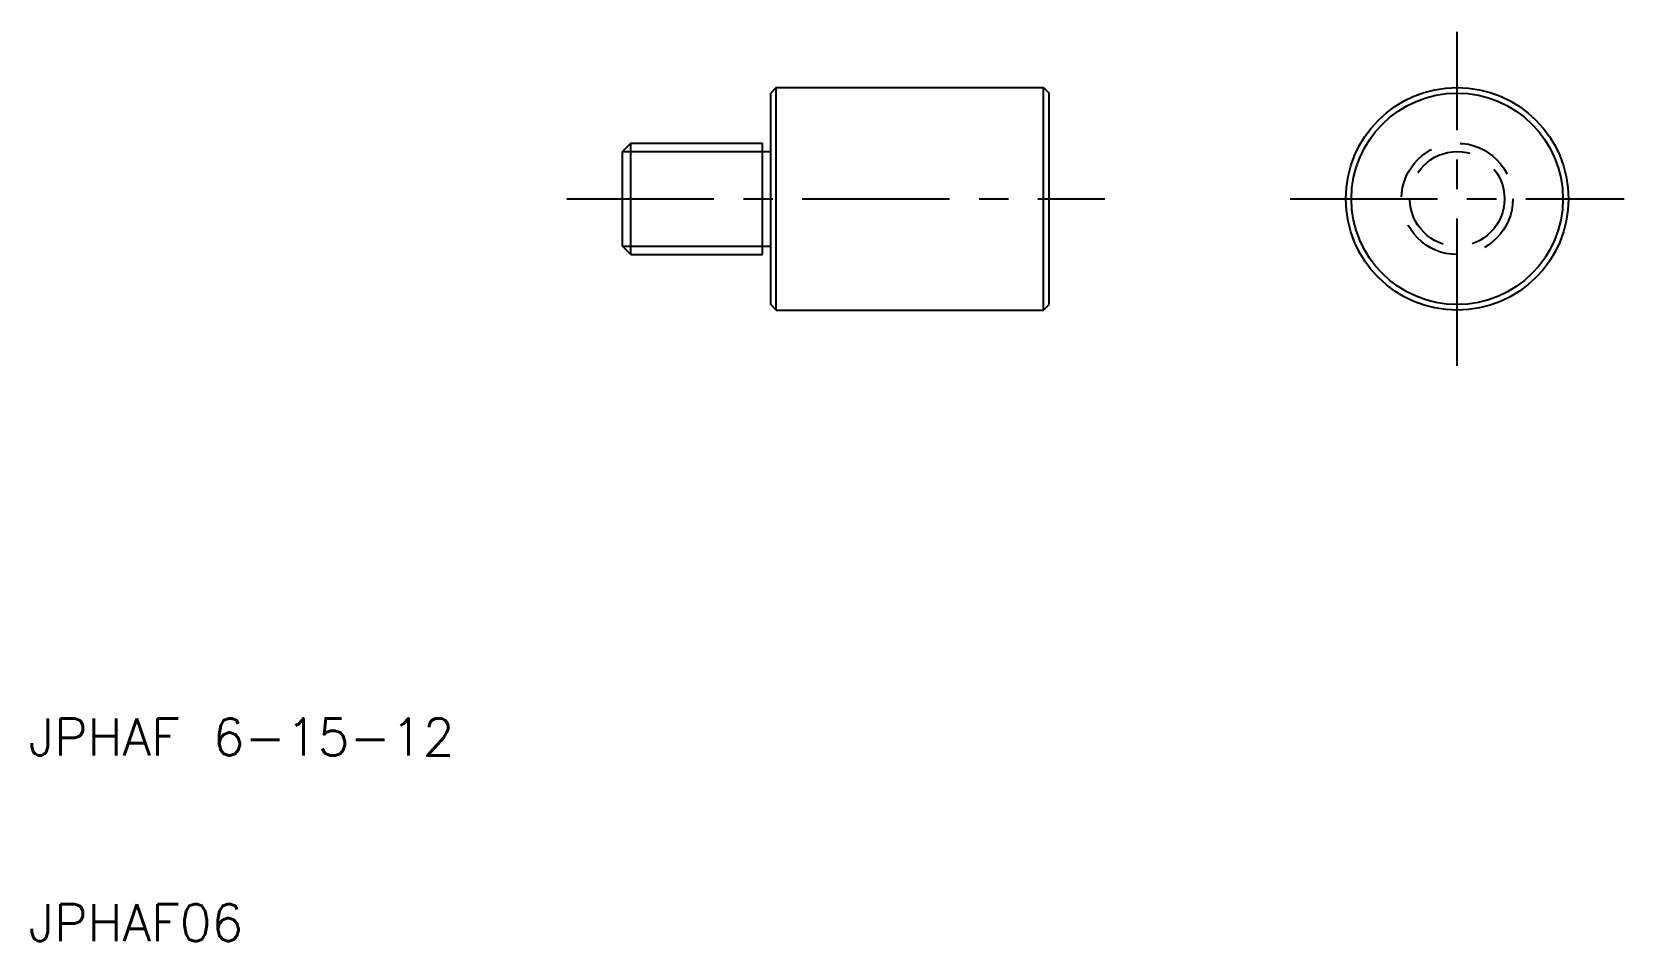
# Model space of a CAD drawing. Extents: x 10.2 to 96, y 10 to 59.
import ezdxf

# ---------------------------------------------------------------- set-up
doc = ezdxf.new("R2010")
doc.units = 0
doc.header["$LTSCALE"] = 0.25
doc.linetypes.add('CENTER', pattern=[50.8, 31.75, -6.35, 6.35, -6.35])
doc.linetypes.add('DASHED', pattern=[19.05, 12.7, -6.35])
doc.layers.get('0').update_dxf_attribs({"linetype": 'CONTINUOUS'})
doc.layers.add('CENTER', color=1, linetype='CENTER')
doc.styles.get("Standard").update_dxf_attribs({"font": 'txt.shx', "bigfont": 'extfont.shx'})

msp = doc.modelspace()

# ---------------------------------------------------------------- linework, layer by layer
for p, q in [((50.3, 56), (50, 55.7)), ((50.3, 44), (50.3, 56)), ((50.3, 56), (64.7, 56)), ((64.7, 44), (64.7, 56)), ((64.7, 56), (65, 55.7)), ((50, 52.55), (50, 55.7)), ((65, 44.3), (65, 55.7)), ((42.45, 53), (42, 52.55)), ((42, 47.45), (42, 52.55)), ((42.45, 53), (49.55, 53)), ((42.45, 47), (42.45, 53)), ((49.55, 52.55), (49.55, 53)), ((49.55, 47.45), (49.55, 52.55)), ((49.55, 52.55), (50, 52.55)), ((50, 47.45), (50, 52.55)), ((42.45, 47), (42, 47.45)), ((49.55, 47.45), (50, 47.45)), ((49.55, 47), (49.55, 47.45)), ((50, 44.3), (50, 47.45)), ((42.45, 47), (49.55, 47)), ((50.3, 44), (50, 44.3)), ((50.3, 44), (64.7, 44)), ((64.7, 44), (65, 44.3))]:
    msp.add_line(p, q)
at = {"color": 3}
for p, q in [((42, 52.55), (49.55, 52.55)), ((42, 47.45), (49.55, 47.45))]:
    msp.add_line(p, q, dxfattribs=at)
for radius in [6, 5.7]:
    msp.add_circle((87, 50), radius)
at = {"color": 3, "linetype": 'DASHED'}
for radius in [3, 2.55]:
    msp.add_circle((87, 50), radius, dxfattribs=at)
at = {"layer": 'CENTER', "color": 1, "linetype": 'CENTER'}
for p, q in [((87, 41), (87, 59)), ((39, 50), (68, 50)), ((78, 50), (96, 50))]:
    msp.add_line(p, q, dxfattribs=at)

# ---------------------------------------------------------------- texts
for s, p in [('JPHAF 6-15-12', (10, 20)), ('JPHAF06', (10, 10))]:
    msp.add_text(s, height=2).set_placement(p)

doc.saveas('drawing.dxf')
